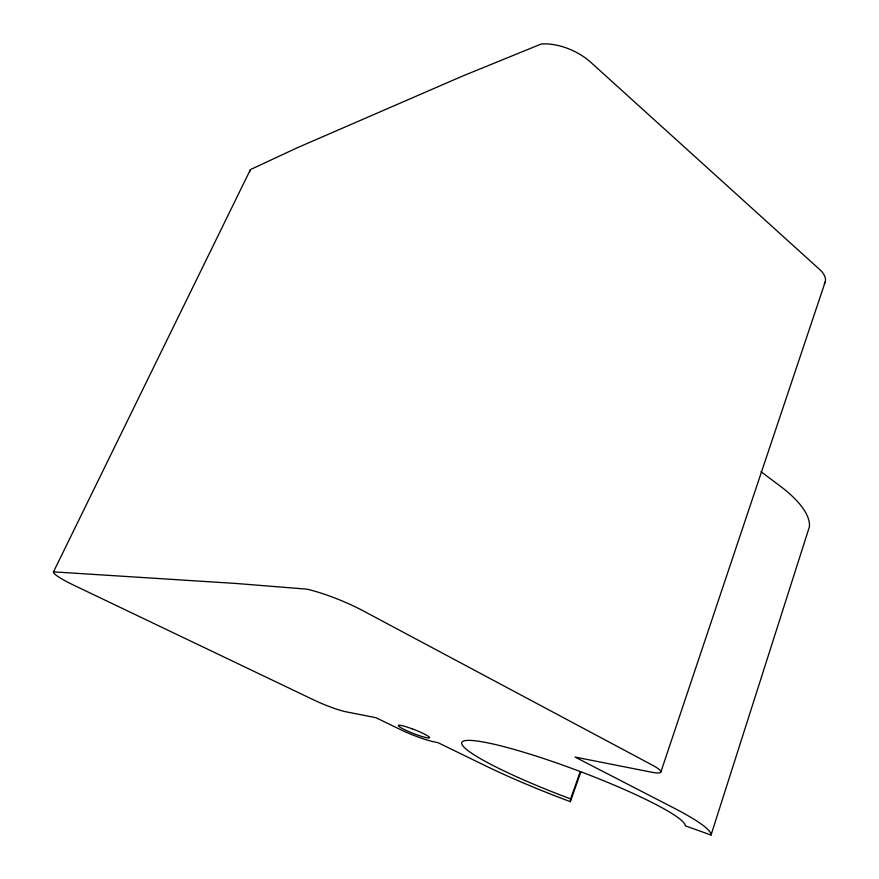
<?xml version="1.0" encoding="UTF-8"?>
<svg xmlns="http://www.w3.org/2000/svg" width="879" height="879" viewBox="0 0 879 879"><rect width="100%" height="100%" fill="white"/><g stroke="black" fill="none" stroke-linecap="round" stroke-linejoin="round"><path stroke-width="1.32" d="M824.271 283.906A29.446 14.394 16.8 0 0 819.635 269.468L590.897 62.409A44.302 24.92 24.8 0 0 541.189 44.027L462.376 76.154L297.278 147.76L250.427 169.592L53.487 571.855A37.698 4.549 23.1 0 0 74.891 585.733L314.539 700.299A24.513 2.78 21.8 0 0 345.689 711.726L375.893 717.693L401.022 729.856A25.062 2.923 21.4 0 0 433.325 741.689L438.028 742.678L485.977 766.016A146.156 17.778 20.6 0 0 564.56 799.494L570.35 801.67L570.647 798.89L580.228 771.74M570.647 798.89L565.834 797.088A119.39 14.503 20.6 0 1 463.925 747.062L462.739 745.689A119.39 14.503 20.6 0 1 571.811 768.389L579.415 771.224A119.39 14.503 20.6 0 1 685.202 825.04L685.29 825.81L711.045 835.05L809.394 526.829A136.608 45.323 19.2 0 0 779.607 485.647L760.994 471.704M660.887 771.938L825.238 281.84M570.35 801.67L580.843 771.938M53.487 571.855L235.759 583.447L306.815 589.139A50.4 8.79 22.2 0 1 363.247 610.872L652.24 765.071A32.952 4.911 20.2 0 1 651.273 772.136L575.031 757.061L673.314 807.713A146.156 17.778 20.6 0 1 711.045 834.149L711.045 835.05M249.812 171.713A34.237 13.811 27.5 0 1 250.427 169.592M412.13 728.801L411.141 728.449A16.767 1.967 21.4 0 0 398.495 725.944A16.767 1.967 21.4 0 0 415.734 734.383L416.69 734.734A16.767 1.967 21.4 0 0 429.413 737.261A16.767 1.967 21.4 0 0 412.13 728.801"/></g></svg>
